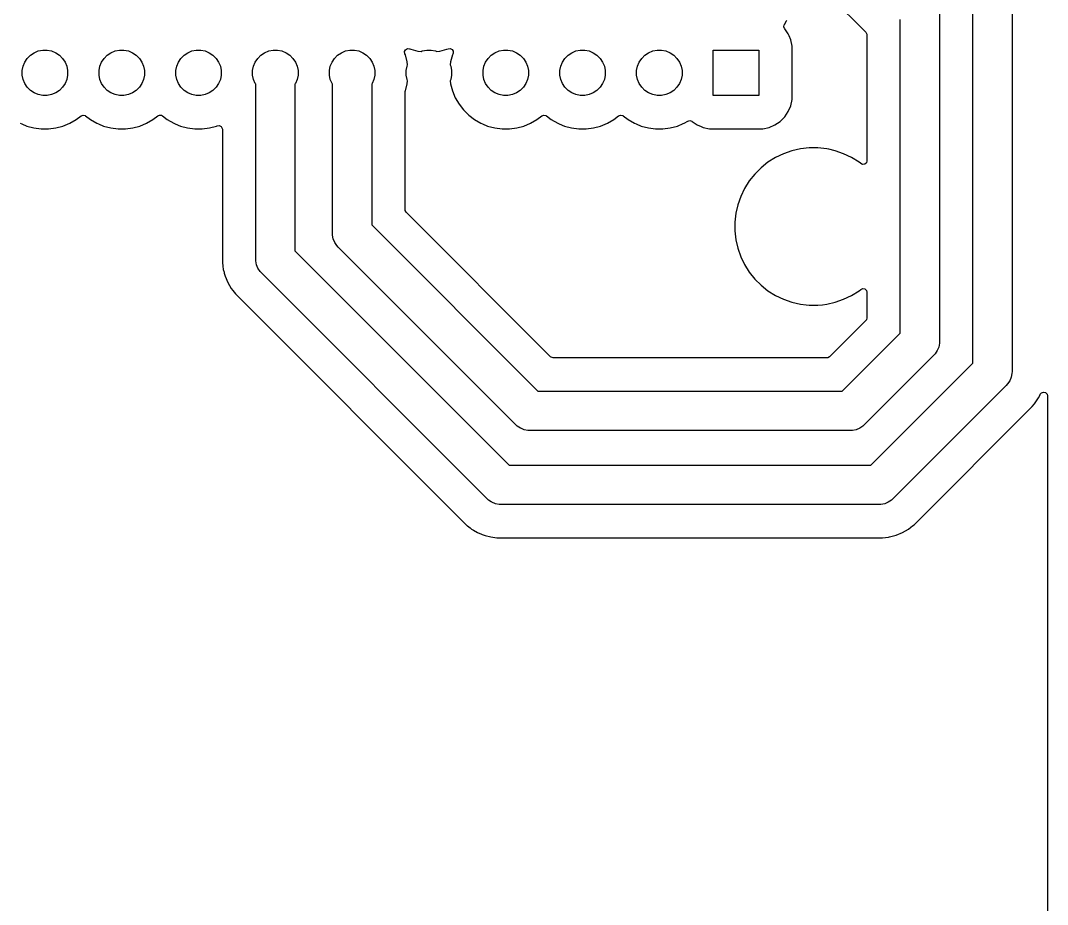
# Model space of a CAD drawing. Header units: millimetres. Extents: x 1 to 179, y 1 to 120.
# Drawn here: x 145.54 to 179.5, y 61.22 to 90.43 of the extents above; entities that cross this region are included whole.
import ezdxf

# ---------------------------------------------------------------- set-up
doc = ezdxf.new("R2010")
doc.units = ezdxf.units.MM
doc.layers.add('F.Cu', color=13, linetype='CONTINUOUS', true_color=0xc83434)

msp = doc.modelspace()

# ---------------------------------------------------------------- linework, layer by layer
at = {"layer": 'F.Cu', "linetype": 'CONTINUOUS'}
for p, q in [((177.029575, 79.104742), (177.029575, 96.816265)), ((178.329575, 97.085503), (178.329575, 78.835503)), ((168.541442, 94.998055), (173.492756, 90.046741)), ((175.929575, 90.735503), (175.929575, 79.829615)), ((170.799264, 90.301951), (170.869452, 90.423519)), ((170.869452, 90.423519), (170.880703, 90.45068)), ((174.629575, 80.098854), (174.629575, 90.466265)), ((170.783543, 90.225238), (170.795121, 90.294142)), ((170.807467, 90.169389), (170.783543, 90.225238)), ((170.795121, 90.294142), (170.799264, 90.301951)), ((170.805799, 90.16826), (170.807467, 90.169389)), ((170.809109, 90.163369), (170.805799, 90.16826)), ((170.80911, 90.163368), (170.809109, 90.163369)), ((170.926912, 89.989316), (170.80911, 90.163368)), ((173.492756, 90.046741), (173.526241, 89.985418)), ((170.926913, 89.989314), (170.926912, 89.989316)), ((170.926914, 89.989312), (170.926913, 89.989314)), ((170.951935, 89.930883), (170.926914, 89.989312)), ((171.009646, 89.796115), (170.951935, 89.930883)), ((171.054321, 89.590748), (171.009646, 89.796115)), ((173.526241, 89.985418), (173.529075, 89.95906)), ((173.529075, 89.95906), (173.529075, 85.800466)), ((145.8643, 89.288353), (145.9872, 89.370472)), ((145.9872, 89.370472), (146.123758, 89.427036)), ((146.123758, 89.427036), (146.268728, 89.455872)), ((146.268728, 89.455872), (146.416538, 89.455872)), ((146.416538, 89.455872), (146.561508, 89.427036)), ((146.561508, 89.427036), (146.698066, 89.370472)), ((146.698066, 89.370472), (146.820966, 89.288353)), ((148.4043, 89.288353), (148.5272, 89.370472)), ((148.5272, 89.370472), (148.663758, 89.427036)), ((148.663758, 89.427036), (148.808728, 89.455872)), ((148.808728, 89.455872), (148.956538, 89.455872)), ((148.956538, 89.455872), (149.101508, 89.427036)), ((149.101508, 89.427036), (149.238066, 89.370472)), ((149.238066, 89.370472), (149.360966, 89.288353)), ((150.9443, 89.288353), (151.0672, 89.370472)), ((151.0672, 89.370472), (151.203758, 89.427036)), ((151.203758, 89.427036), (151.348728, 89.455872)), ((151.348728, 89.455872), (151.496538, 89.455872)), ((151.496538, 89.455872), (151.641508, 89.427036)), ((151.641508, 89.427036), (151.778066, 89.370472)), ((151.778066, 89.370472), (151.900966, 89.288353)), ((153.4843, 89.288353), (153.6072, 89.370472)), ((153.6072, 89.370472), (153.743758, 89.427036)), ((153.743758, 89.427036), (153.888728, 89.455872)), ((153.888728, 89.455872), (154.036538, 89.455872)), ((154.036538, 89.455872), (154.181508, 89.427036)), ((154.181508, 89.427036), (154.318066, 89.370472)), ((154.318066, 89.370472), (154.440966, 89.288353)), ((156.0243, 89.288353), (156.1472, 89.370472)), ((156.1472, 89.370472), (156.283758, 89.427036)), ((156.283758, 89.427036), (156.428728, 89.455872)), ((156.428728, 89.455872), (156.576538, 89.455872)), ((156.576538, 89.455872), (156.721508, 89.427036)), ((156.721508, 89.427036), (156.858066, 89.370472)), ((156.858066, 89.370472), (156.980966, 89.288353)), ((158.240341, 89.40778), (158.271615, 89.47026)), ((158.247809, 89.338316), (158.240341, 89.40778)), ((158.262483, 89.302891), (158.247809, 89.338316)), ((158.271615, 89.47026), (158.331704, 89.505913)), ((158.331704, 89.505913), (158.401529, 89.50342)), ((158.401529, 89.50342), (158.409788, 89.50034)), ((158.409788, 89.50034), (158.445245, 89.485653)), ((158.445245, 89.485653), (158.680062, 89.422734)), ((158.680062, 89.422734), (158.78122, 89.409417)), ((158.78122, 89.409417), (158.823758, 89.427036)), ((158.823758, 89.427036), (158.968728, 89.455872)), ((158.968728, 89.455872), (159.116538, 89.455872)), ((159.116538, 89.455872), (159.261508, 89.427036)), ((159.261508, 89.427036), (159.304045, 89.409417)), ((159.304045, 89.409417), (159.405204, 89.422734)), ((159.405204, 89.422734), (159.640021, 89.485653)), ((159.640021, 89.485653), (159.675443, 89.500326)), ((159.675443, 89.500326), (159.744908, 89.507795)), ((159.744908, 89.507795), (159.807388, 89.476521)), ((159.807388, 89.476521), (159.843042, 89.416433)), ((159.837458, 89.338321), (159.831032, 89.322807)), ((159.840549, 89.346608), (159.837458, 89.338321)), ((159.843042, 89.416433), (159.840549, 89.346608)), ((161.1043, 89.288353), (161.2272, 89.370472)), ((161.2272, 89.370472), (161.363758, 89.427036)), ((161.363758, 89.427036), (161.508728, 89.455872)), ((161.508728, 89.455872), (161.656538, 89.455872)), ((161.656538, 89.455872), (161.801508, 89.427036)), ((161.801508, 89.427036), (161.938066, 89.370472)), ((161.938066, 89.370472), (162.060966, 89.288353)), ((163.6443, 89.288353), (163.7672, 89.370472)), ((163.7672, 89.370472), (163.903758, 89.427036)), ((163.903758, 89.427036), (164.048728, 89.455872)), ((164.048728, 89.455872), (164.196538, 89.455872)), ((164.196538, 89.455872), (164.341508, 89.427036)), ((164.341508, 89.427036), (164.478066, 89.370472)), ((164.478066, 89.370472), (164.600966, 89.288353)), ((166.1843, 89.288353), (166.3072, 89.370472)), ((166.3072, 89.370472), (166.443758, 89.427036)), ((166.443758, 89.427036), (166.588728, 89.455872)), ((166.588728, 89.455872), (166.736538, 89.455872)), ((166.736538, 89.455872), (166.881508, 89.427036)), ((166.881508, 89.427036), (167.018066, 89.370472)), ((167.018066, 89.370472), (167.140966, 89.288353)), ((168.448633, 87.951503), (168.448633, 89.459503)), ((168.448633, 89.459503), (169.956633, 89.459503)), ((169.956633, 89.459503), (169.956633, 87.951503)), ((171.057133, 89.543541), (171.054321, 89.590748)), ((171.057133, 87.867465), (171.057133, 89.543541)), ((145.6211, 88.924378), (145.677664, 89.060936)), ((145.677664, 89.060936), (145.759783, 89.183836)), ((145.759783, 89.183836), (145.8643, 89.288353)), ((146.820966, 89.288353), (146.925483, 89.183836)), ((146.925483, 89.183836), (147.007602, 89.060936)), ((147.007602, 89.060936), (147.064166, 88.924378)), ((148.1611, 88.924378), (148.217664, 89.060936)), ((148.217664, 89.060936), (148.299783, 89.183836)), ((148.299783, 89.183836), (148.4043, 89.288353)), ((149.360966, 89.288353), (149.465483, 89.183836)), ((149.465483, 89.183836), (149.547602, 89.060936)), ((149.547602, 89.060936), (149.604166, 88.924378)), ((150.7011, 88.924378), (150.757664, 89.060936)), ((150.757664, 89.060936), (150.839783, 89.183836)), ((150.839783, 89.183836), (150.9443, 89.288353)), ((151.900966, 89.288353), (152.005483, 89.183836)), ((152.005483, 89.183836), (152.087602, 89.060936)), ((152.087602, 89.060936), (152.144166, 88.924378)), ((153.2411, 88.924378), (153.297664, 89.060936)), ((153.297664, 89.060936), (153.379783, 89.183836)), ((153.379783, 89.183836), (153.4843, 89.288353)), ((154.440966, 89.288353), (154.545483, 89.183836)), ((154.545483, 89.183836), (154.627602, 89.060936)), ((154.627602, 89.060936), (154.684166, 88.924378)), ((155.7811, 88.924378), (155.837664, 89.060936)), ((155.837664, 89.060936), (155.919783, 89.183836)), ((155.919783, 89.183836), (156.0243, 89.288353)), ((156.980966, 89.288353), (157.085483, 89.183836)), ((157.085483, 89.183836), (157.167602, 89.060936)), ((157.167602, 89.060936), (157.224166, 88.924378)), ((158.325402, 89.068074), (158.262483, 89.302891)), ((158.338719, 88.966916), (158.325402, 89.068074)), ((159.759863, 89.068073), (159.746545, 88.966918)), ((159.822781, 89.302887), (159.759863, 89.068073)), ((159.831032, 89.322807), (159.822781, 89.302887)), ((160.8611, 88.924378), (160.917664, 89.060936)), ((160.917664, 89.060936), (160.999783, 89.183836)), ((160.999783, 89.183836), (161.1043, 89.288353)), ((162.060966, 89.288353), (162.165483, 89.183836)), ((162.165483, 89.183836), (162.247602, 89.060936)), ((162.247602, 89.060936), (162.304166, 88.924378)), ((163.4011, 88.924378), (163.457664, 89.060936)), ((163.457664, 89.060936), (163.539783, 89.183836)), ((163.539783, 89.183836), (163.6443, 89.288353)), ((164.600966, 89.288353), (164.705483, 89.183836)), ((164.705483, 89.183836), (164.787602, 89.060936)), ((164.787602, 89.060936), (164.844166, 88.924378)), ((165.9411, 88.924378), (165.997664, 89.060936)), ((165.997664, 89.060936), (166.079783, 89.183836)), ((166.079783, 89.183836), (166.1843, 89.288353)), ((167.140966, 89.288353), (167.245483, 89.183836)), ((167.245483, 89.183836), (167.327602, 89.060936)), ((167.327602, 89.060936), (167.384166, 88.924378)), ((145.592264, 88.779408), (145.6211, 88.924378)), ((145.592264, 88.631598), (145.592264, 88.779408)), ((147.064166, 88.924378), (147.093002, 88.779408)), ((147.093002, 88.779408), (147.093002, 88.631598)), ((148.132264, 88.779408), (148.1611, 88.924378)), ((148.132264, 88.631598), (148.132264, 88.779408)), ((149.604166, 88.924378), (149.633002, 88.779408)), ((149.633002, 88.779408), (149.633002, 88.631598)), ((150.672264, 88.779408), (150.7011, 88.924378)), ((150.672264, 88.631598), (150.672264, 88.779408)), ((152.144166, 88.924378), (152.173002, 88.779408)), ((152.173002, 88.779408), (152.173002, 88.631598)), ((153.212264, 88.779408), (153.2411, 88.924378)), ((153.212264, 88.631598), (153.212264, 88.779408)), ((154.684166, 88.924378), (154.713002, 88.779408)), ((154.713002, 88.779408), (154.713002, 88.631598)), ((155.752264, 88.779408), (155.7811, 88.924378)), ((155.752264, 88.631598), (155.752264, 88.779408)), ((157.224166, 88.924378), (157.253002, 88.779408)), ((157.253002, 88.779408), (157.253002, 88.631598)), ((158.292264, 88.779408), (158.3211, 88.924378)), ((158.292264, 88.631598), (158.292264, 88.779408)), ((158.3211, 88.924378), (158.338719, 88.966916)), ((159.746545, 88.966918), (159.764166, 88.924378)), ((159.764166, 88.924378), (159.793002, 88.779408)), ((159.793002, 88.779408), (159.793002, 88.631598)), ((160.832264, 88.779408), (160.8611, 88.924378)), ((160.832264, 88.631598), (160.832264, 88.779408)), ((162.304166, 88.924378), (162.333002, 88.779408)), ((162.333002, 88.779408), (162.333002, 88.631598)), ((163.372264, 88.779408), (163.4011, 88.924378)), ((163.372264, 88.631598), (163.372264, 88.779408)), ((164.844166, 88.924378), (164.873002, 88.779408)), ((164.873002, 88.779408), (164.873002, 88.631598)), ((165.912264, 88.779408), (165.9411, 88.924378)), ((165.912264, 88.631598), (165.912264, 88.779408)), ((167.384166, 88.924378), (167.413002, 88.779408)), ((167.413002, 88.779408), (167.413002, 88.631598)), ((145.6211, 88.486628), (145.592264, 88.631598)), ((145.677664, 88.35007), (145.6211, 88.486628)), ((145.759783, 88.22717), (145.677664, 88.35007)), ((147.007602, 88.35007), (146.925483, 88.22717)), ((147.064166, 88.486628), (147.007602, 88.35007)), ((147.093002, 88.631598), (147.064166, 88.486628)), ((148.1611, 88.486628), (148.132264, 88.631598)), ((148.217664, 88.35007), (148.1611, 88.486628)), ((148.299783, 88.22717), (148.217664, 88.35007)), ((149.547602, 88.35007), (149.465483, 88.22717)), ((149.604166, 88.486628), (149.547602, 88.35007)), ((149.633002, 88.631598), (149.604166, 88.486628)), ((150.7011, 88.486628), (150.672264, 88.631598)), ((150.757664, 88.35007), (150.7011, 88.486628)), ((150.839783, 88.22717), (150.757664, 88.35007)), ((152.087602, 88.35007), (152.005483, 88.22717)), ((152.144166, 88.486628), (152.087602, 88.35007)), ((152.173002, 88.631598), (152.144166, 88.486628)), ((153.2411, 88.486628), (153.212264, 88.631598)), ((153.297664, 88.35007), (153.2411, 88.486628)), ((153.312633, 88.327668), (153.297664, 88.35007)), ((153.312633, 82.552445), (153.312633, 88.327668)), ((154.627602, 88.35007), (154.612633, 88.327668)), ((154.612633, 88.327668), (154.612633, 82.821684)), ((154.684166, 88.486628), (154.627602, 88.35007)), ((154.713002, 88.631598), (154.684166, 88.486628)), ((155.7811, 88.486628), (155.752264, 88.631598)), ((155.837664, 88.35007), (155.7811, 88.486628)), ((155.852633, 88.327668), (155.837664, 88.35007)), ((155.852633, 83.406557), (155.852633, 88.327668)), ((157.167602, 88.35007), (157.152633, 88.327668)), ((157.152633, 88.327668), (157.152633, 83.675796)), ((157.224166, 88.486628), (157.167602, 88.35007)), ((157.253002, 88.631598), (157.224166, 88.486628)), ((158.262483, 88.108115), (158.325402, 88.342932)), ((158.3211, 88.486628), (158.292264, 88.631598)), ((158.338719, 88.444091), (158.3211, 88.486628)), ((158.325402, 88.342932), (158.338719, 88.444091)), ((159.764166, 88.486628), (159.746545, 88.44409)), ((159.746545, 88.44409), (159.759863, 88.342934)), ((159.759863, 88.342934), (159.822782, 88.108117)), ((159.793002, 88.631598), (159.764166, 88.486628)), ((160.8611, 88.486628), (160.832264, 88.631598)), ((160.917664, 88.35007), (160.8611, 88.486628)), ((160.999783, 88.22717), (160.917664, 88.35007)), ((162.247602, 88.35007), (162.165483, 88.22717)), ((162.304166, 88.486628), (162.247602, 88.35007)), ((162.333002, 88.631598), (162.304166, 88.486628)), ((163.4011, 88.486628), (163.372264, 88.631598)), ((163.457664, 88.35007), (163.4011, 88.486628)), ((163.539783, 88.22717), (163.457664, 88.35007)), ((164.787602, 88.35007), (164.705483, 88.22717)), ((164.844166, 88.486628), (164.787602, 88.35007)), ((164.873002, 88.631598), (164.844166, 88.486628)), ((165.9411, 88.486628), (165.912264, 88.631598)), ((165.997664, 88.35007), (165.9411, 88.486628)), ((166.079783, 88.22717), (165.997664, 88.35007)), ((167.327602, 88.35007), (167.245483, 88.22717)), ((167.384166, 88.486628), (167.327602, 88.35007)), ((167.413002, 88.631598), (167.384166, 88.486628)), ((145.8643, 88.122653), (145.759783, 88.22717)), ((145.9872, 88.040534), (145.8643, 88.122653)), ((146.123758, 87.98397), (145.9872, 88.040534)), ((146.268728, 87.955134), (146.123758, 87.98397)), ((146.561508, 87.98397), (146.416538, 87.955134)), ((146.698066, 88.040534), (146.561508, 87.98397)), ((146.820966, 88.122653), (146.698066, 88.040534)), ((146.925483, 88.22717), (146.820966, 88.122653)), ((148.4043, 88.122653), (148.299783, 88.22717)), ((148.5272, 88.040534), (148.4043, 88.122653)), ((148.663758, 87.98397), (148.5272, 88.040534)), ((148.808728, 87.955134), (148.663758, 87.98397)), ((149.101508, 87.98397), (148.956538, 87.955134)), ((149.238066, 88.040534), (149.101508, 87.98397)), ((149.360966, 88.122653), (149.238066, 88.040534)), ((149.465483, 88.22717), (149.360966, 88.122653)), ((150.9443, 88.122653), (150.839783, 88.22717)), ((151.0672, 88.040534), (150.9443, 88.122653)), ((151.203758, 87.98397), (151.0672, 88.040534)), ((151.348728, 87.955134), (151.203758, 87.98397)), ((151.641508, 87.98397), (151.496538, 87.955134)), ((151.778066, 88.040534), (151.641508, 87.98397)), ((151.900966, 88.122653), (151.778066, 88.040534)), ((152.005483, 88.22717), (151.900966, 88.122653)), ((158.253133, 88.060877), (158.261728, 88.104082)), ((158.253133, 84.183), (158.253133, 88.060877)), ((158.261177, 88.104269), (158.262477, 88.108102)), ((158.261728, 88.104082), (158.261177, 88.104269)), ((158.262477, 88.108102), (158.262483, 88.108115)), ((159.822782, 88.108117), (159.915808, 87.883531)), ((161.1043, 88.122653), (160.999783, 88.22717)), ((161.2272, 88.040534), (161.1043, 88.122653)), ((161.363758, 87.98397), (161.2272, 88.040534)), ((161.508728, 87.955134), (161.363758, 87.98397)), ((161.801508, 87.98397), (161.656538, 87.955134)), ((161.938066, 88.040534), (161.801508, 87.98397)), ((162.060966, 88.122653), (161.938066, 88.040534)), ((162.165483, 88.22717), (162.060966, 88.122653)), ((163.6443, 88.122653), (163.539783, 88.22717)), ((163.7672, 88.040534), (163.6443, 88.122653)), ((163.903758, 87.98397), (163.7672, 88.040534)), ((164.048728, 87.955134), (163.903758, 87.98397)), ((164.341508, 87.98397), (164.196538, 87.955134)), ((164.478066, 88.040534), (164.341508, 87.98397)), ((164.600966, 88.122653), (164.478066, 88.040534)), ((164.705483, 88.22717), (164.600966, 88.122653)), ((166.1843, 88.122653), (166.079783, 88.22717)), ((166.3072, 88.040534), (166.1843, 88.122653)), ((166.443758, 87.98397), (166.3072, 88.040534)), ((166.588728, 87.955134), (166.443758, 87.98397)), ((166.881508, 87.98397), (166.736538, 87.955134)), ((167.018066, 88.040534), (166.881508, 87.98397)), ((167.140966, 88.122653), (167.018066, 88.040534)), ((167.245483, 88.22717), (167.140966, 88.122653)), ((146.416538, 87.955134), (146.268728, 87.955134)), ((148.956538, 87.955134), (148.808728, 87.955134)), ((151.496538, 87.955134), (151.348728, 87.955134)), ((159.915808, 87.883531), (159.915815, 87.883516)), ((159.915815, 87.883516), (160.037363, 87.672987)), ((160.037363, 87.672987), (160.185355, 87.480123)), ((161.656538, 87.955134), (161.508728, 87.955134)), ((164.196538, 87.955134), (164.048728, 87.955134)), ((166.736538, 87.955134), (166.588728, 87.955134)), ((169.956633, 87.951503), (168.448633, 87.951503)), ((171.009646, 87.614891), (171.054321, 87.820258)), ((171.054321, 87.820258), (171.057133, 87.867465)), ((147.537146, 87.284541), (147.602315, 87.309735)), ((147.602315, 87.309735), (147.67076, 87.295697)), ((147.67076, 87.295697), (147.68812, 87.28454)), ((150.077146, 87.284541), (150.10312, 87.294582)), ((150.10312, 87.294582), (150.127719, 87.307636)), ((150.127719, 87.307636), (150.135257, 87.307007)), ((150.135257, 87.307007), (150.142315, 87.309735)), ((150.142315, 87.309735), (150.169594, 87.30414)), ((150.169594, 87.30414), (150.197347, 87.301823)), ((150.197347, 87.301823), (150.206813, 87.296507)), ((150.206813, 87.296507), (150.21076, 87.295697)), ((150.21076, 87.295697), (150.22812, 87.28454)), ((160.185355, 87.480123), (160.185363, 87.480114)), ((160.185363, 87.480114), (160.357244, 87.308233)), ((160.357244, 87.308233), (160.357252, 87.308226)), ((160.357252, 87.308226), (160.357253, 87.308225)), ((160.357253, 87.308225), (160.362577, 87.30414)), ((160.362577, 87.30414), (160.550116, 87.160234)), ((162.777146, 87.284541), (162.842315, 87.309735)), ((162.842315, 87.309735), (162.91076, 87.295697)), ((162.91076, 87.295697), (162.92812, 87.28454)), ((165.317146, 87.284541), (165.382315, 87.309735)), ((165.382315, 87.309735), (165.45076, 87.295697)), ((165.45076, 87.295697), (165.46812, 87.28454)), ((170.80911, 87.247638), (170.926912, 87.42169)), ((170.926912, 87.42169), (171.009646, 87.614891)), ((145.52066, 87.038679), (145.574128, 87.016532)), ((145.574128, 87.016532), (145.745245, 86.945653)), ((146.940021, 86.945653), (147.164617, 87.038684)), ((147.164617, 87.038684), (147.375149, 87.160234)), ((147.375149, 87.160234), (147.537146, 87.284541)), ((147.68812, 87.28454), (147.850116, 87.160234)), ((147.850116, 87.160234), (148.060645, 87.038686)), ((148.060645, 87.038686), (148.06066, 87.038679)), ((148.06066, 87.038679), (148.114128, 87.016532)), ((148.114128, 87.016532), (148.285245, 86.945653)), ((149.480021, 86.945653), (149.704617, 87.038684)), ((149.704617, 87.038684), (149.915149, 87.160234)), ((149.915149, 87.160234), (150.077146, 87.284541)), ((150.22812, 87.28454), (150.390116, 87.160234)), ((150.390116, 87.160234), (150.600645, 87.038686)), ((150.600645, 87.038686), (150.60066, 87.038679)), ((150.60066, 87.038679), (150.654128, 87.016532)), ((150.654128, 87.016532), (150.825245, 86.945653)), ((152.020021, 86.945653), (152.040679, 86.954211)), ((152.040679, 86.954211), (152.110148, 86.96168)), ((152.110148, 86.96168), (152.172627, 86.930406)), ((160.550116, 87.160234), (160.760645, 87.038686)), ((160.760645, 87.038686), (160.76066, 87.038679)), ((160.76066, 87.038679), (160.814128, 87.016532)), ((160.814128, 87.016532), (160.985245, 86.945653)), ((162.180021, 86.945653), (162.404617, 87.038684)), ((162.404617, 87.038684), (162.615149, 87.160234)), ((162.615149, 87.160234), (162.777146, 87.284541)), ((162.92812, 87.28454), (163.090116, 87.160234)), ((163.090116, 87.160234), (163.300645, 87.038686)), ((163.300645, 87.038686), (163.30066, 87.038679)), ((163.30066, 87.038679), (163.354128, 87.016532)), ((163.354128, 87.016532), (163.525245, 86.945653)), ((164.720021, 86.945653), (164.944617, 87.038684)), ((164.944617, 87.038684), (165.155149, 87.160234)), ((165.155149, 87.160234), (165.317146, 87.284541)), ((165.46812, 87.28454), (165.630116, 87.160234)), ((165.630116, 87.160234), (165.840645, 87.038686)), ((165.840645, 87.038686), (165.84066, 87.038679)), ((165.84066, 87.038679), (165.894128, 87.016532)), ((165.894128, 87.016532), (166.065245, 86.945653)), ((167.260021, 86.945653), (167.452134, 87.025229)), ((167.452134, 87.025229), (167.484608, 87.03868)), ((167.484608, 87.03868), (167.484609, 87.038681)), ((167.484609, 87.038681), (167.484617, 87.038684)), ((167.484617, 87.038684), (167.606164, 87.10886)), ((167.606164, 87.10886), (167.674061, 87.125332)), ((167.674061, 87.125332), (167.740088, 87.10248)), ((167.740088, 87.10248), (167.743248, 87.100055)), ((167.743248, 87.100055), (167.744767, 87.099027)), ((167.744767, 87.099027), (167.744768, 87.099026)), ((167.744768, 87.099026), (167.91882, 86.981224)), ((167.91882, 86.981224), (167.918822, 86.981223)), ((167.918822, 86.981223), (167.918824, 86.981222)), ((167.918824, 86.981222), (168.04762, 86.926068)), ((170.293245, 86.89849), (170.486446, 86.981224)), ((170.486446, 86.981224), (170.660498, 87.099026)), ((170.660498, 87.099026), (170.80911, 87.247638)), ((145.745245, 86.945653), (145.980062, 86.882734)), ((145.980062, 86.882734), (146.221083, 86.851003)), ((146.221083, 86.851003), (146.22109, 86.851003)), ((146.22109, 86.851003), (146.464176, 86.851003)), ((146.464176, 86.851003), (146.464183, 86.851003)), ((146.464183, 86.851003), (146.705204, 86.882734)), ((146.705204, 86.882734), (146.940021, 86.945653)), ((148.285245, 86.945653), (148.520062, 86.882734)), ((148.520062, 86.882734), (148.761083, 86.851003)), ((148.761083, 86.851003), (148.76109, 86.851003)), ((148.76109, 86.851003), (149.004176, 86.851003)), ((149.004176, 86.851003), (149.004183, 86.851003)), ((149.004183, 86.851003), (149.245204, 86.882734)), ((149.245204, 86.882734), (149.480021, 86.945653)), ((150.825245, 86.945653), (151.060062, 86.882734)), ((151.060062, 86.882734), (151.301083, 86.851003)), ((151.301083, 86.851003), (151.30109, 86.851003)), ((151.30109, 86.851003), (151.544176, 86.851003)), ((151.544176, 86.851003), (151.544183, 86.851003)), ((151.544183, 86.851003), (151.785204, 86.882734)), ((151.785204, 86.882734), (152.020021, 86.945653)), ((152.172627, 86.930406), (152.208281, 86.870318)), ((152.208281, 86.870318), (152.212133, 86.83965)), ((152.212133, 86.83965), (152.212133, 82.437711)), ((160.985245, 86.945653), (161.220062, 86.882734)), ((161.220062, 86.882734), (161.461083, 86.851003)), ((161.461083, 86.851003), (161.46109, 86.851003)), ((161.46109, 86.851003), (161.704176, 86.851003)), ((161.704176, 86.851003), (161.704183, 86.851003)), ((161.704183, 86.851003), (161.945204, 86.882734)), ((161.945204, 86.882734), (162.180021, 86.945653)), ((163.525245, 86.945653), (163.760062, 86.882734)), ((163.760062, 86.882734), (164.001083, 86.851003)), ((164.001083, 86.851003), (164.00109, 86.851003)), ((164.00109, 86.851003), (164.244176, 86.851003)), ((164.244176, 86.851003), (164.244183, 86.851003)), ((164.244183, 86.851003), (164.485204, 86.882734)), ((164.485204, 86.882734), (164.720021, 86.945653)), ((166.065245, 86.945653), (166.300062, 86.882734)), ((166.300062, 86.882734), (166.541083, 86.851003)), ((166.541083, 86.851003), (166.54109, 86.851003)), ((166.54109, 86.851003), (166.784176, 86.851003)), ((166.784176, 86.851003), (166.784183, 86.851003)), ((166.784183, 86.851003), (167.025204, 86.882734)), ((167.025204, 86.882734), (167.260021, 86.945653)), ((168.04762, 86.926068), (168.112021, 86.89849)), ((168.112021, 86.89849), (168.112029, 86.898489)), ((168.112029, 86.898489), (168.11203, 86.898488)), ((168.11203, 86.898488), (168.317382, 86.853816)), ((168.317382, 86.853816), (168.317383, 86.853816)), ((168.317383, 86.853816), (168.317388, 86.853815)), ((168.317388, 86.853815), (168.364595, 86.851003)), ((168.364595, 86.851003), (168.364606, 86.851003)), ((168.364606, 86.851003), (170.04066, 86.851003)), ((170.04066, 86.851003), (170.040671, 86.851003)), ((170.040671, 86.851003), (170.087878, 86.853815)), ((170.087878, 86.853815), (170.293245, 86.89849)), ((170.765894, 86.031838), (170.502742, 85.90511)), ((171.041586, 86.128306), (170.765894, 86.031838)), ((171.041588, 86.128307), (171.041586, 86.128306)), ((171.326347, 86.193301), (171.041588, 86.128307)), ((171.326361, 86.193304), (171.326347, 86.193301)), ((171.616585, 86.226003), (171.326361, 86.193304)), ((171.616592, 86.226003), (171.616585, 86.226003)), ((171.908674, 86.226003), (171.616592, 86.226003)), ((171.90868, 86.226003), (171.908674, 86.226003)), ((172.198904, 86.193304), (171.90868, 86.226003)), ((172.198916, 86.193302), (172.198904, 86.193304)), ((172.198919, 86.193301), (172.198916, 86.193302)), ((172.263913, 86.178467), (172.198919, 86.193301)), ((172.483677, 86.128307), (172.263913, 86.178467)), ((172.483679, 86.128306), (172.483677, 86.128307)), ((172.759371, 86.031838), (172.483679, 86.128306)), ((173.022523, 85.90511), (172.759371, 86.031838)), ((170.255428, 85.749712), (170.027068, 85.567602)), ((170.502742, 85.90511), (170.255428, 85.749712)), ((173.022526, 85.905108), (173.022523, 85.90511)), ((173.269839, 85.749711), (173.022526, 85.905108)), ((173.314649, 85.713976), (173.269839, 85.749711)), ((173.327762, 85.703519), (173.314649, 85.713976)), ((173.387428, 85.677728), (173.327762, 85.703519)), ((173.456586, 85.687672), (173.387428, 85.677728)), ((173.50939, 85.733427), (173.456586, 85.687672)), ((173.529075, 85.800466), (173.50939, 85.733427)), ((169.820534, 85.361068), (169.638424, 85.132708)), ((170.027068, 85.567602), (169.820534, 85.361068)), ((169.638424, 85.132708), (169.483026, 84.885394)), ((169.356298, 84.622242), (169.25983, 84.34655)), ((169.483026, 84.885394), (169.356298, 84.622242)), ((169.259829, 84.346548), (169.194835, 84.061789)), ((169.25983, 84.34655), (169.259829, 84.346548)), ((158.255967, 84.156642), (158.253133, 84.183)), ((158.289452, 84.095319), (158.255967, 84.156642)), ((163.065393, 79.319378), (158.289452, 84.095319)), ((169.194832, 84.061775), (169.162133, 83.771551)), ((169.194835, 84.061789), (169.194832, 84.061775)), ((157.152633, 83.675796), (162.64587, 78.182559)), ((169.162133, 83.771551), (169.162133, 83.479456)), ((155.855763, 83.342846), (155.852633, 83.406557)), ((155.880622, 83.217872), (155.855763, 83.342846)), ((155.929384, 83.100149), (155.880622, 83.217872)), ((169.162133, 83.479456), (169.194832, 83.189232)), ((156.000176, 82.994201), (155.929384, 83.100149)), ((156.043014, 82.946938), (156.000176, 82.994201)), ((161.917012, 77.072939), (156.043014, 82.946938)), ((169.194832, 83.189232), (169.194835, 83.189218)), ((169.194835, 83.189218), (169.259829, 82.904459)), ((169.259829, 82.904459), (169.25983, 82.904457)), ((169.25983, 82.904457), (169.356298, 82.628765)), ((153.315763, 82.488734), (153.312633, 82.552445)), ((154.612633, 82.821684), (161.698814, 75.735503)), ((169.356298, 82.628765), (169.483026, 82.365613)), ((152.212133, 82.437711), (152.228008, 82.317134)), ((152.228008, 82.317134), (152.228008, 82.317133)), ((152.228008, 82.317133), (152.242083, 82.210217)), ((152.242083, 82.210217), (152.242084, 82.210212)), ((152.242084, 82.210212), (152.242085, 82.210206)), ((152.242085, 82.210206), (152.266712, 82.118297)), ((153.340622, 82.36376), (153.315763, 82.488734)), ((153.389384, 82.246037), (153.340622, 82.36376)), ((153.460176, 82.140089), (153.389384, 82.246037)), ((169.483026, 82.365613), (169.483028, 82.36561)), ((169.483028, 82.36561), (169.638425, 82.118297)), ((152.266712, 82.118297), (152.274927, 82.087638)), ((152.274927, 82.087638), (152.301476, 81.988556)), ((152.301476, 81.988556), (152.301478, 81.988549)), ((152.301478, 81.988549), (152.389285, 81.776564)), ((153.503014, 82.092826), (153.460176, 82.140089)), ((160.969956, 74.625883), (153.503014, 82.092826)), ((169.638425, 82.118297), (169.820535, 81.889938)), ((169.820535, 81.889938), (170.027068, 81.683405)), ((152.389285, 81.776564), (152.38929, 81.776554)), ((152.38929, 81.776554), (152.504021, 81.577834)), ((152.504021, 81.577834), (152.55838, 81.506991)), ((170.027068, 81.683405), (170.255427, 81.501295)), ((173.269839, 81.501295), (173.327763, 81.547488)), ((173.327763, 81.547488), (173.392448, 81.573896)), ((173.392448, 81.573896), (173.461143, 81.561141)), ((173.461143, 81.561141), (173.512038, 81.513271)), ((173.512038, 81.513271), (173.529075, 81.450541)), ((152.55838, 81.506991), (152.558385, 81.506986)), ((152.558385, 81.506986), (152.643711, 81.395786)), ((152.643711, 81.395786), (152.643717, 81.395779)), ((152.643717, 81.395779), (160.272912, 73.766584)), ((170.255427, 81.501295), (170.50274, 81.345898)), ((170.50274, 81.345898), (170.765896, 81.219168)), ((170.765896, 81.219168), (171.041588, 81.1227)), ((172.483678, 81.1227), (172.75937, 81.219168)), ((172.75937, 81.219168), (173.022526, 81.345898)), ((173.022526, 81.345898), (173.269839, 81.501295)), ((173.529075, 81.450541), (173.529075, 80.606058)), ((171.041588, 81.1227), (171.326347, 81.057705)), ((171.326347, 81.057705), (171.326356, 81.057704)), ((171.326356, 81.057704), (171.326361, 81.057703)), ((171.326361, 81.057703), (171.519843, 81.035904)), ((171.519843, 81.035904), (171.616586, 81.025004)), ((171.616586, 81.025004), (171.616589, 81.025003)), ((171.616589, 81.025003), (171.616592, 81.025003)), ((171.616592, 81.025003), (171.908677, 81.025003)), ((171.908677, 81.025003), (171.908678, 81.025004)), ((171.908678, 81.025004), (172.057004, 81.041716)), ((172.057004, 81.041716), (172.198904, 81.057703)), ((172.198904, 81.057703), (172.198907, 81.057704)), ((172.198907, 81.057704), (172.198919, 81.057705)), ((172.198919, 81.057705), (172.483678, 81.1227)), ((173.492756, 80.518377), (172.293757, 79.319378)), ((173.50939, 80.539019), (173.492756, 80.518377)), ((173.529075, 80.606058), (173.50939, 80.539019)), ((172.713281, 78.182559), (174.629575, 80.098854)), ((175.929575, 79.829615), (175.926446, 79.765925)), ((175.852824, 79.523207), (175.782032, 79.417259)), ((175.901587, 79.64093), (175.852824, 79.523207)), ((175.926446, 79.765904), (175.901587, 79.64093)), ((175.926446, 79.765925), (175.926446, 79.765904)), ((163.086035, 79.302744), (163.065393, 79.319378)), ((163.153074, 79.283059), (163.086035, 79.302744)), ((172.206076, 79.283059), (163.153074, 79.283059)), ((172.232434, 79.285893), (172.206076, 79.283059)), ((172.293757, 79.319378), (172.232434, 79.285893)), ((175.739195, 79.369996), (173.442138, 77.07294)), ((175.782032, 79.417259), (175.739195, 79.369996)), ((173.660337, 75.735503), (177.029575, 79.104742)), ((178.329575, 78.835503), (178.326446, 78.771813)), ((178.252824, 78.529095), (178.182032, 78.423147)), ((178.301587, 78.646818), (178.252824, 78.529095)), ((178.326446, 78.771792), (178.301587, 78.646818)), ((178.326446, 78.771813), (178.326446, 78.771792)), ((162.64587, 78.182559), (172.713281, 78.182559)), ((178.139195, 78.375884), (174.389194, 74.625884)), ((178.182032, 78.423147), (178.139195, 78.375884)), ((179.260938, 78.078974), (179.304778, 78.133377)), ((179.304778, 78.133377), (179.371072, 78.155443)), ((179.371072, 78.155443), (179.438772, 78.138165)), ((179.438772, 78.138165), (179.486383, 78.087028)), ((179.06834, 77.769867), (179.138186, 77.860891)), ((179.138186, 77.860891), (179.19794, 77.964388)), ((179.19794, 77.964388), (179.25292, 78.059615)), ((179.25292, 78.059615), (179.260938, 78.078974)), ((179.486383, 78.087028), (179.4995, 78.031522)), ((179.4995, 78.031522), (179.4995, 0.6245)), ((175.086236, 73.766583), (178.998495, 77.678842)), ((178.998495, 77.678842), (179.06834, 77.769867)), ((161.964265, 77.030112), (161.917012, 77.072939)), ((161.964275, 77.030102), (161.964265, 77.030112)), ((162.070223, 76.95931), (161.964275, 77.030102)), ((162.104703, 76.945028), (162.070223, 76.95931)), ((162.187946, 76.910547), (162.104703, 76.945028)), ((162.31292, 76.885688), (162.187946, 76.910547)), ((162.31294, 76.885688), (162.31292, 76.885688)), ((162.376631, 76.882559), (162.31294, 76.885688)), ((172.982519, 76.882559), (162.376631, 76.882559)), ((173.04623, 76.885689), (172.982519, 76.882559)), ((173.171204, 76.910548), (173.04623, 76.885689)), ((173.288927, 76.95931), (173.171204, 76.910548)), ((173.394875, 77.030102), (173.288927, 76.95931)), ((173.442138, 77.07294), (173.394875, 77.030102)), ((161.698814, 75.735503), (173.660337, 75.735503)), ((161.017209, 74.583056), (160.969956, 74.625883)), ((161.017219, 74.583046), (161.017209, 74.583056)), ((161.101302, 74.526864), (161.017219, 74.583046)), ((161.123167, 74.512254), (161.101302, 74.526864)), ((161.24089, 74.463491), (161.123167, 74.512254)), ((161.365864, 74.438632), (161.24089, 74.463491)), ((161.365884, 74.438632), (161.365864, 74.438632)), ((161.429575, 74.435503), (161.365884, 74.438632)), ((173.929575, 74.435503), (161.429575, 74.435503)), ((173.993286, 74.438633), (173.929575, 74.435503)), ((174.11826, 74.463492), (173.993286, 74.438633)), ((174.235983, 74.512254), (174.11826, 74.463492)), ((174.341931, 74.583046), (174.235983, 74.512254)), ((174.389194, 74.625884), (174.341931, 74.583046)), ((160.272912, 73.766584), (160.300147, 73.745687)), ((160.300147, 73.745687), (160.323853, 73.727497)), ((160.323853, 73.727497), (160.323854, 73.727495)), ((160.323854, 73.727495), (160.405467, 73.664872)), ((174.985799, 73.689516), (175.035293, 73.727493)), ((175.035293, 73.727493), (175.035295, 73.727495)), ((175.035295, 73.727495), (175.086236, 73.766583)), ((160.405467, 73.664872), (160.454963, 73.626892)), ((160.454963, 73.626892), (160.522413, 73.58795)), ((160.522413, 73.58795), (160.653687, 73.512158)), ((160.653687, 73.512158), (160.65369, 73.512157)), ((160.65369, 73.512157), (160.653695, 73.512154)), ((160.653695, 73.512154), (160.783271, 73.458483)), ((160.783271, 73.458483), (160.803594, 73.450065)), ((160.803594, 73.450065), (160.865688, 73.424345)), ((160.865688, 73.424345), (160.904356, 73.413984)), ((160.904356, 73.413984), (161.087336, 73.364954)), ((161.087336, 73.364954), (161.291128, 73.338126)), ((174.044309, 73.335003), (174.245346, 73.361471)), ((174.245346, 73.361471), (174.245347, 73.361471)), ((174.245347, 73.361471), (174.271804, 73.364953)), ((174.271804, 73.364953), (174.271809, 73.364955)), ((174.271809, 73.364955), (174.271814, 73.364955)), ((174.271814, 73.364955), (174.493462, 73.424345)), ((174.493462, 73.424345), (174.705463, 73.512159)), ((174.705463, 73.512159), (174.904187, 73.626892)), ((174.904187, 73.626892), (174.985799, 73.689516)), ((161.291128, 73.338126), (161.29113, 73.338125)), ((161.29113, 73.338125), (161.291131, 73.338125)), ((161.291131, 73.338125), (161.297726, 73.337257)), ((161.297726, 73.337257), (161.314841, 73.335003)), ((161.314841, 73.335003), (161.314842, 73.335003)), ((161.314842, 73.335003), (161.314845, 73.335003)), ((161.314845, 73.335003), (174.044302, 73.335003)), ((174.044302, 73.335003), (174.044309, 73.335003))]:
    msp.add_line(p, q, dxfattribs=at)

doc.saveas('drawing.dxf')
